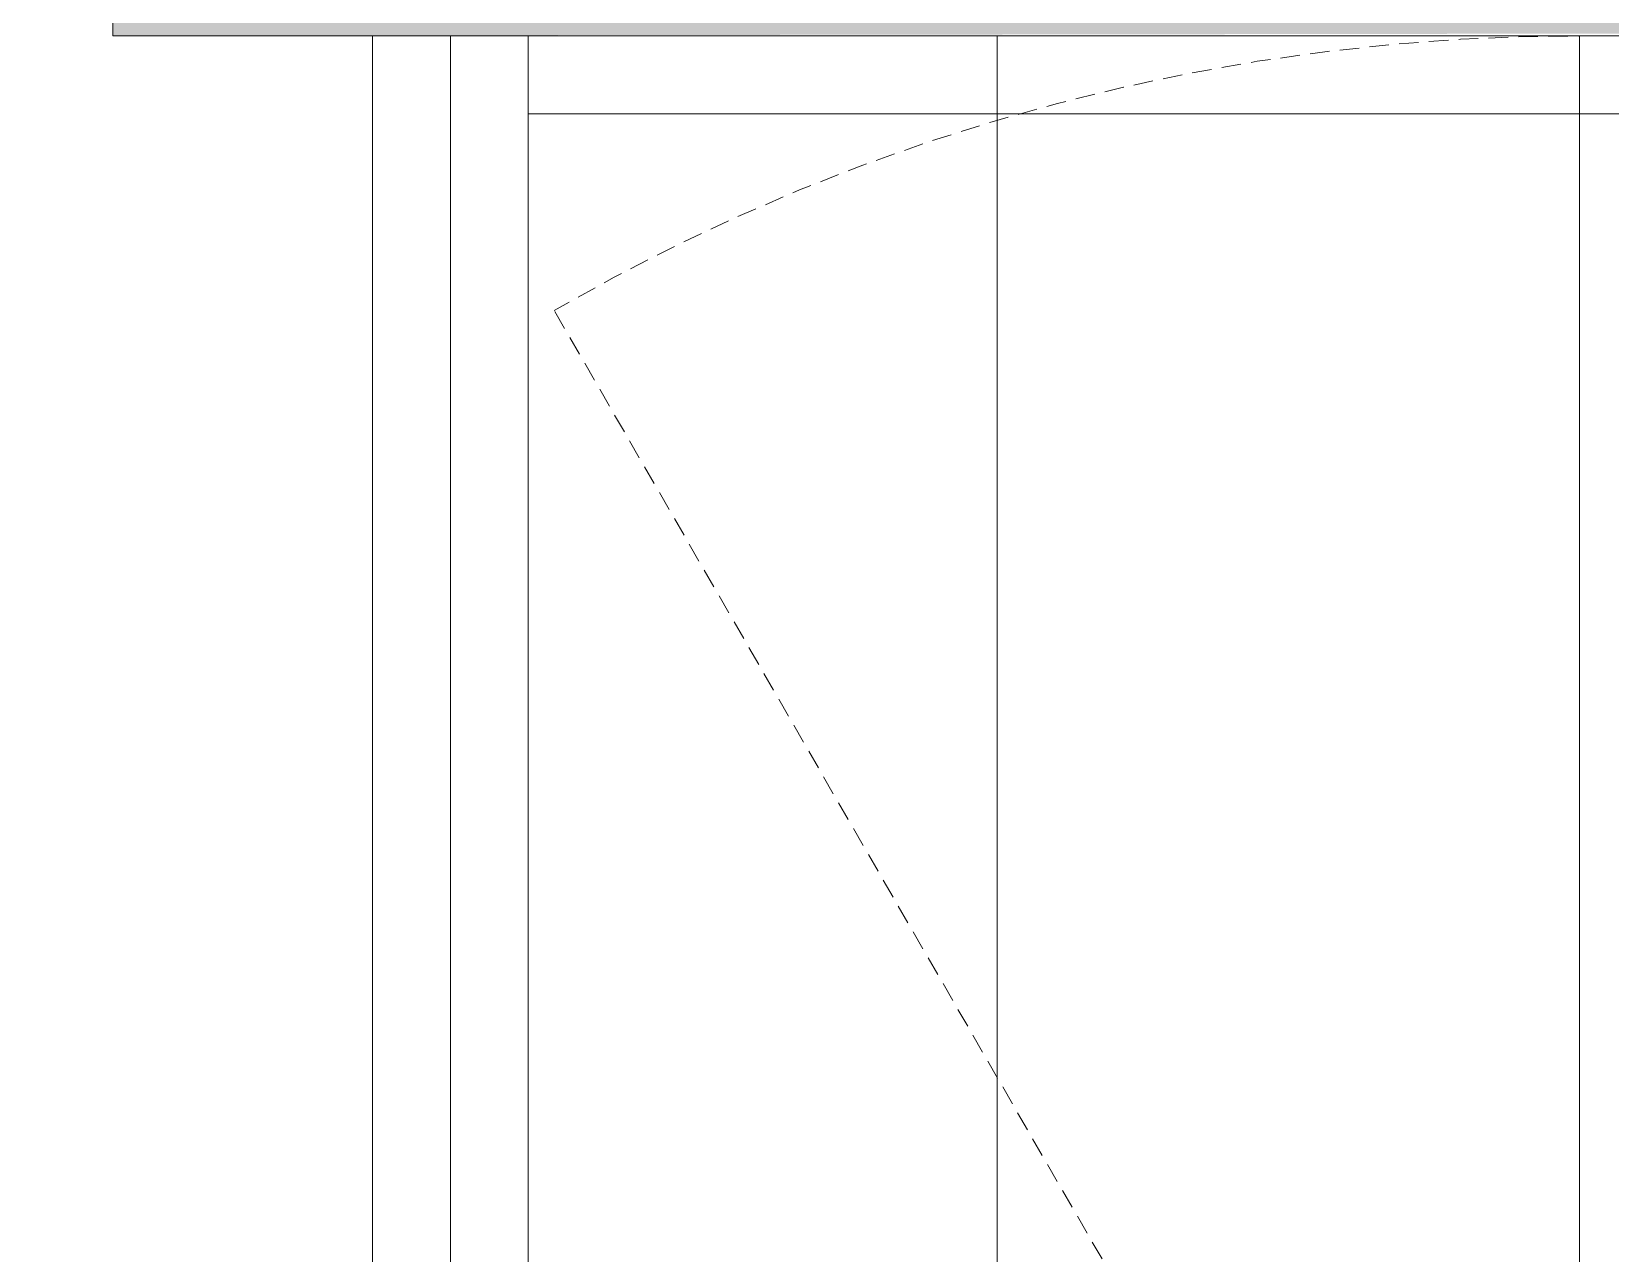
# Model space of a CAD drawing. Header units: inches. Extents: x 6664 to 8223, y 209 to 1287.
# Drawn here: x 7387.71 to 7402.91, y 934.63 to 946.4 of the extents above; entities that cross this region are included whole.
import ezdxf

# ---------------------------------------------------------------- set-up
doc = ezdxf.new("R2010")
doc.units = ezdxf.units.IN
doc.header["$MEASUREMENT"] = 0
doc.linetypes.add('Dash', pattern=[0.25, 0.125, -0.125])
doc.linetypes.add('Hidden', pattern=[0.28125, 0.1875, -0.09375])
for name, color, linetype, lineweight in [('A-CLNG-PATT', 13, 'Continuous', 13), ('Q-CASE', 31, 'Continuous', 9), ('Q-CASE-HDLN', 31, 'Dash', 9), ('S-COLS', 52, 'Continuous', 13)]:
    doc.layers.add(name, color=color, linetype=linetype, lineweight=lineweight)

# ---------------------------------------------------------------- blocks, each defined once
blk = doc.blocks.new('C-Counter Top - ADJ HEIGHT-7698143-11th FLOOR RCP')
at = {"layer": 'Q-CASE'}
blk.add_line((-27.512, -25), (-47.262, -25), dxfattribs=at)
blk = doc.blocks.new('CW Cupbd1 - UB 34_5_h x 24_d - 1 Door - 1 Shelf-8532286-11th FLOOR RCP')
at = {"layer": 'Q-CASE'}
for p, q in [((2.745, -25.612), (2.745, -2.362)), ((2.745, -25.612), (2.745, -3.112)), ((21.745, -25.612), (1.995, -25.612)), ((1.995, -25.612), (2.745, -25.612)), ((20.995, -25.612), (2.745, -25.612)), ((1.995, -26.362), (21.745, -26.362))]:
    blk.add_line(p, q, dxfattribs=at)
blk = doc.blocks.new('Concrete-Rectangular-Column - 28 x 28-7728334-11th FLOOR RCP')
at = {"layer": 'S-COLS', "lineweight": 9}
blk.add_hatch(color=7, dxfattribs=at).paths.add_polyline_path([(-14, -14), (14, -13.958), (14, 14), (-14, 13.989), (-14, -13.992)], flags=0)
at = {"layer": 'S-COLS', "color": 8, "lineweight": 20}
for p, q in [((-14, -14), (-14, 14)), ((14, -14), (-14, -14))]:
    blk.add_line(p, q, dxfattribs=at)
blk = doc.blocks.new('CW Cupbd Ohead1 - 37_h x 13 7_8_d - 1 Door - 1 Shelf-8532192-11th FLOOR RCP')
at = {"layer": 'Q-CASE'}
blk.add_line((1.995, -16.237), (21.745, -16.237), dxfattribs=at)
at = {"layer": 'Q-CASE', "linetype": 'Hidden'}
blk.add_line((21.745, -16.237), (4.641, -26.112), dxfattribs=at)
blk.add_arc((21.745, -16.237), 19.75, 179.5, 210, dxfattribs=at)
at = {"layer": 'Q-CASE-HDLN'}
blk.add_line((21.745, -16.237), (1.995, -16.237), dxfattribs=at)

msp = doc.modelspace()

# ---------------------------------------------------------------- hatches: boundary and pattern name
at = {"layer": 'A-CLNG-PATT'}
h = msp.add_hatch(dxfattribs=at)
h.set_pattern_fill('FP_3', color=256, style=0, pattern_type=2)
h.set_pattern_definition([(90, (7372.99, 1030.485), (24, -1e-15), []), (0, (7372.99, 1030.485), (0, -24), [])])
h.paths.add_polyline_path([(7348.739, 926.61), (7402.614, 926.61), (7402.614, 946.36), (7388.489, 946.36), (7388.489, 974.36), (7402.614, 974.36), (7402.614, 1134.297), (7416.489, 1134.297), (7416.489, 1134.36), (7329.489, 1134.36), (7329.489, 968.36), (7330.239, 968.36), (7330.239, 932.11), (7366.239, 932.11), (7366.239, 930.735), (7330.239, 930.735), (7330.239, 929.11), (7329.489, 929.11), (7329.489, 926.61), (7335.99, 926.61)], flags=0)
h.paths.add_polyline_path([(7373.364, 982.203), (7348.739, 982.203), (7348.739, 1006.766), (7373.364, 1006.766)], flags=0)
h.paths.add_polyline_path([(7373.364, 1078.203), (7348.739, 1078.203), (7348.739, 1102.766), (7373.364, 1102.766), (7373.364, 1098.131)], flags=0)

# ---------------------------------------------------------------- block references
at = {"layer": 'Q-CASE'}
for name, p, rotation in [('C-Counter Top - ADJ HEIGHT-7698143-11th FLOOR RCP', (7415.989, 899.097), 269.9999999999995), ('CW Cupbd1 - UB 34_5_h x 24_d - 1 Door - 1 Shelf-8532286-11th FLOOR RCP', (7418.101, 948.355), 270.000000000004), ('CW Cupbd Ohead1 - 37_h x 13 7_8_d - 1 Door - 1 Shelf-8532192-11th FLOOR RCP', (7418.851, 948.355), 269.9999999999998)]:
    msp.add_blockref(name, p, dxfattribs=dict(at, rotation=rotation))
at = {"layer": 'S-COLS', "lineweight": 9}
msp.add_blockref('Concrete-Rectangular-Column - 28 x 28-7728334-11th FLOOR RCP', (7402.489, 960.36), dxfattribs=at)

doc.saveas('drawing.dxf')
